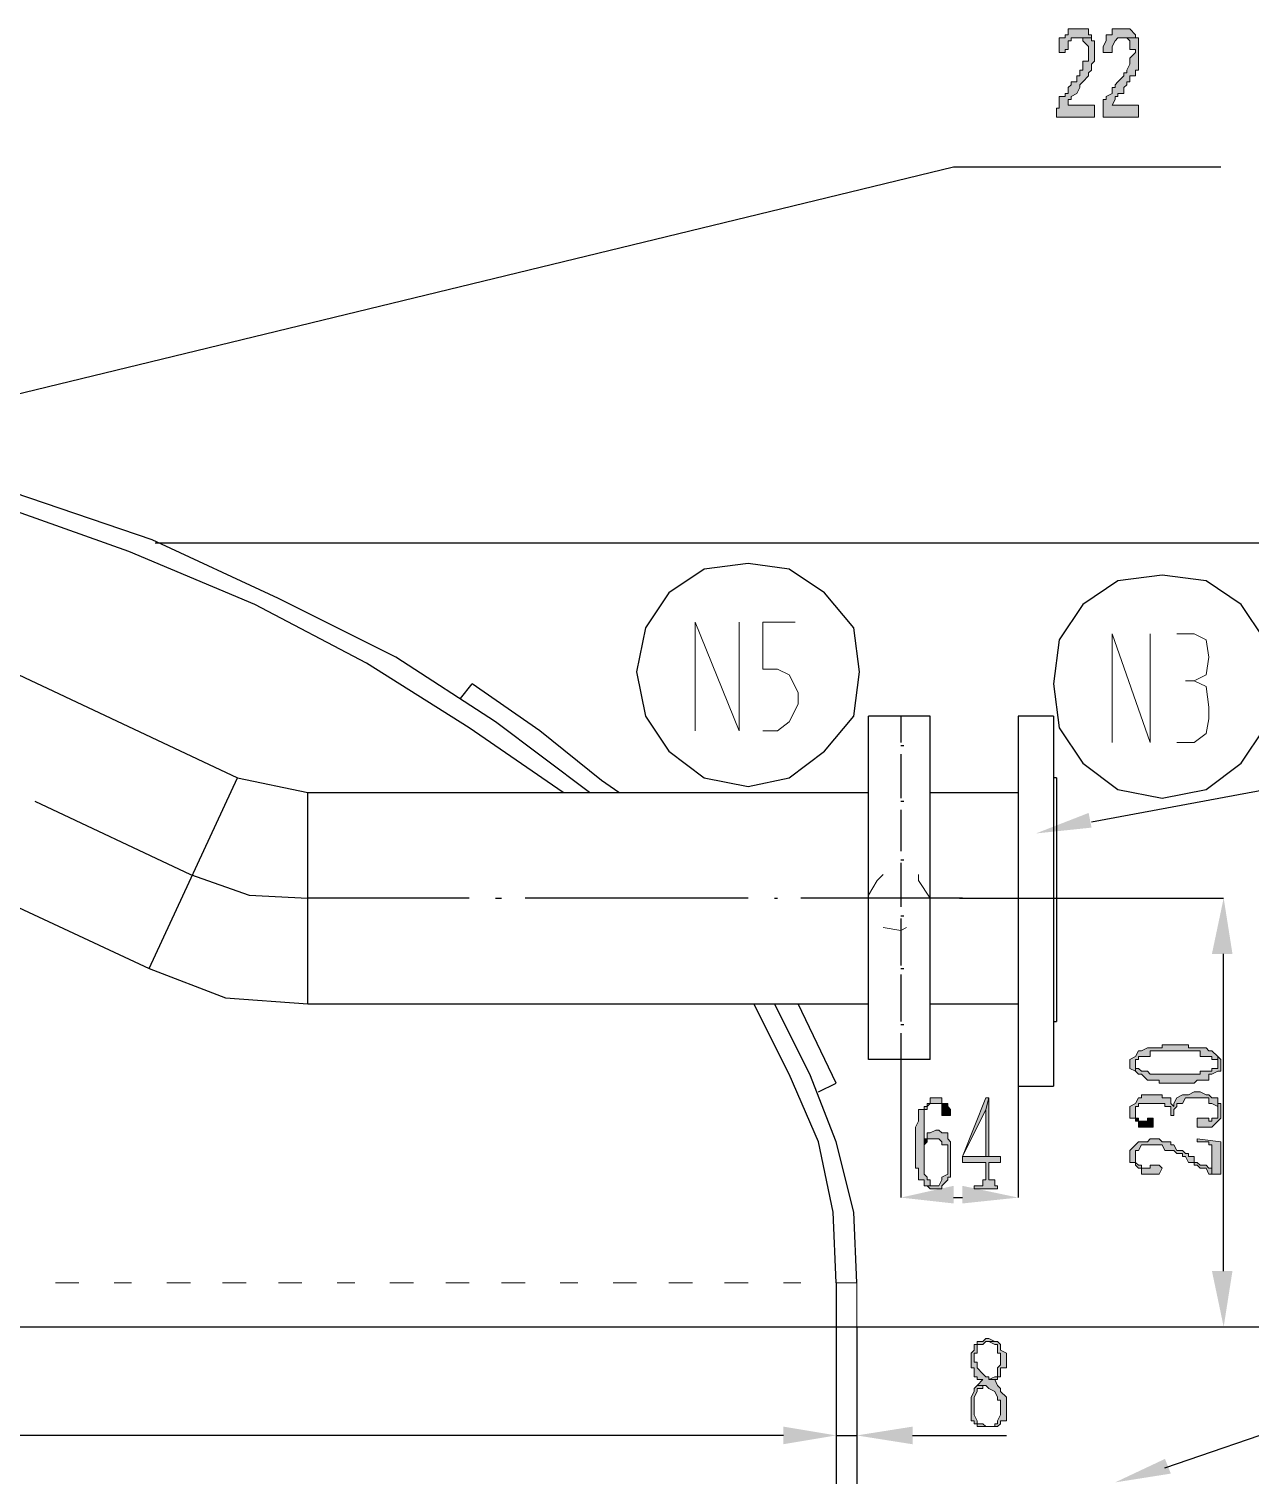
# Model space of a CAD drawing. Header units: millimetres. Extents: x 20 to 821, y 1 to 1134.
# Drawn here: x 333.9 to 408.8, y 861.4 to 950 of the extents above; entities that cross this region are included whole.
import ezdxf

# ---------------------------------------------------------------- set-up
doc = ezdxf.new("R2010")
doc.units = ezdxf.units.MM
doc.layers.add('1', color=7, linetype='Continuous')

msp = doc.modelspace()

# ---------------------------------------------------------------- hatches: boundary and pattern name
h = msp.add_hatch(color=0)
h.dxf.hatch_style = 2
h.paths.add_polyline_path([(399.06, 949.461732), (398.16, 949.461732), (398.34, 949.461732), (398.52, 949.461732), (398.52, 949.281732), (398.88, 948.921732), (398.88, 948.021732), (398.52, 948.021732), (398.52, 947.481732), (398.34, 947.481732), (398.34, 947.121732), (398.16, 947.121732), (398.16, 946.761732), (397.8, 946.761732), (397.8, 946.581732), (397.62, 946.401732), (397.62, 946.041732), (397.44, 946.041732), (397.44, 945.861732), (397.08, 945.861732), (397.08, 945.141732), (396.9, 945.141732), (396.9, 944.601732), (399.24, 944.601732), (399.24, 945.321732), (397.62, 945.321732), (397.62, 945.681732), (397.8, 945.681732), (397.8, 945.861732), (398.16, 946.041732), (398.34, 946.401732), (398.34, 946.581732), (398.52, 946.761732), (398.88, 947.121732), (398.88, 947.301732), (399.06, 947.481732), (399.06, 947.841732), (399.24, 948.021732), (399.24, 949.281732), (399.06, 949.281732)])
h = msp.add_hatch(color=0)
h.dxf.hatch_style = 2
h.paths.add_polyline_path([(398.16, 950.001732), (397.62, 950.001732), (397.62, 949.641732), (397.44, 949.641732), (397.44, 949.461732), (397.08, 949.461732), (397.08, 949.281732), (397.08, 948.561732), (397.44, 948.561732), (397.44, 948.741732), (397.62, 948.741732), (397.62, 949.281732), (397.8, 949.281732), (397.8, 949.461732), (399.06, 949.461732), (399.06, 949.641732), (398.88, 949.641732), (398.88, 950.001732)])
h = msp.add_hatch(color=0)
h.dxf.hatch_style = 2
h.paths.add_polyline_path([(401.04, 950.001732), (400.32, 950.001732), (400.32, 949.641732), (399.96, 949.641732), (399.96, 949.461732), (399.96, 949.281732), (399.78, 948.921732), (399.78, 948.561732), (400.32, 948.561732), (400.32, 948.921732), (400.5, 949.281732), (400.68, 949.461732), (401.76, 949.461732), (401.76, 949.641732), (401.4, 950.001732)])
h = msp.add_hatch(color=0)
h.dxf.hatch_style = 2
h.paths.add_polyline_path([(401.76, 949.461732), (401.04, 949.461732), (401.22, 949.461732), (401.4, 949.281732), (401.4, 948.741732), (401.76, 948.741732), (401.76, 948.561732), (401.4, 948.201732), (401.4, 947.841732), (401.22, 947.481732), (401.22, 947.301732), (401.04, 947.301732), (401.04, 947.121732), (400.68, 946.761732), (400.5, 946.581732), (400.5, 946.401732), (400.32, 946.401732), (400.32, 946.041732), (399.96, 945.861732), (399.96, 945.681732), (399.78, 945.681732), (399.78, 944.601732), (401.94, 944.601732), (401.94, 945.321732), (400.32, 945.321732), (400.5, 945.681732), (400.5, 945.861732), (400.68, 945.861732), (400.68, 946.041732), (401.04, 946.041732), (401.04, 946.401732), (401.22, 946.581732), (401.22, 946.761732), (401.4, 946.761732), (401.4, 947.121732), (401.76, 947.121732), (401.76, 947.481732), (401.94, 947.481732), (401.94, 949.461732)])
h = msp.add_hatch(color=1)
h.dxf.hatch_style = 2
h.paths.add_polyline_path([(399.06, 901.041732), (395.64, 900.681732), (398.88, 901.941732)])
h = msp.add_hatch(color=1)
h.dxf.hatch_style = 2
h.paths.add_polyline_path([(406.44, 893.301732), (407.7, 893.301732), (407.16, 896.721732)])
h = msp.add_hatch(color=0)
h.dxf.hatch_style = 2
h.paths.add_polyline_path([(401.4, 886.641732), (401.4, 886.281732), (401.76, 886.101732), (401.76, 886.821732), (401.94, 886.821732), (401.94, 887.001732), (402.12, 887.001732), (402.66, 887.001732), (402.66, 887.361732), (404.28, 887.361732), (405.72, 887.361732), (405.72, 887.001732), (406.44, 887.001732), (406.44, 886.821732), (406.8, 886.821732), (406.8, 886.641732), (406.8, 887.001732), (406.44, 887.361732), (406.26, 887.361732), (406.08, 887.541732), (405, 887.541732), (405, 887.721732), (403.38, 887.721732), (403.38, 887.541732), (402.48, 887.541732), (402.12, 887.361732), (401.94, 887.361732), (401.76, 887.001732), (401.4, 886.821732)])
h = msp.add_hatch(color=0)
h.dxf.hatch_style = 2
h.paths.add_polyline_path([(401.76, 886.101732), (401.94, 885.921732), (402.12, 885.921732), (402.48, 885.561732), (403.2, 885.561732), (403.2, 885.381732), (405.36, 885.381732), (405.54, 885.561732), (405.72, 885.561732), (406.08, 885.561732), (406.26, 885.561732), (406.26, 885.921732), (406.44, 885.921732), (406.8, 886.101732), (406.98, 886.101732), (406.98, 886.281732), (406.98, 886.821732), (406.8, 887.001732), (406.8, 886.281732), (406.44, 886.281732), (406.44, 886.101732), (406.26, 886.101732), (405.72, 886.101732), (405.72, 885.921732), (402.66, 885.921732), (402.48, 886.101732), (402.12, 886.101732), (401.94, 886.281732), (401.76, 886.281732), (401.76, 886.641732)])
h = msp.add_hatch(color=0)
h.dxf.hatch_style = 2
h.paths.add_polyline_path([(401.4, 883.761732), (401.4, 883.221732), (401.76, 883.221732), (401.76, 883.941732), (401.94, 883.941732), (401.94, 884.121732), (402.12, 884.121732), (403.56, 884.121732), (403.56, 883.941732), (403.92, 883.941732), (403.92, 883.761732), (403.92, 883.401732), (404.1, 883.401732), (404.1, 883.761732), (404.28, 883.941732), (404.28, 884.121732), (404.64, 884.121732), (404.82, 884.481732), (406.26, 884.481732), (406.26, 884.121732), (406.44, 884.121732), (406.8, 883.941732), (406.8, 883.761732), (406.8, 884.121732), (406.8, 884.481732), (406.44, 884.481732), (406.26, 884.661732), (406.08, 884.661732), (405.72, 884.841732), (405.36, 884.841732), (405, 884.661732), (404.64, 884.661732), (404.28, 884.481732), (404.1, 884.121732), (404.1, 883.941732), (403.92, 884.121732), (403.92, 884.481732), (403.56, 884.481732), (403.38, 884.481732), (403.38, 884.661732), (402.12, 884.661732), (402.12, 884.481732), (401.94, 884.481732), (401.76, 884.121732), (401.4, 883.941732)])
h = msp.add_hatch(color=0)
h.dxf.hatch_style = 2
h.paths.add_polyline_path([(389.7, 884.481732), (389.16, 884.481732), (389.16, 884.121732), (388.98, 884.121732), (388.98, 883.941732), (388.8, 883.941732), (388.8, 883.761732), (388.44, 883.761732), (388.44, 883.401732), (388.44, 883.041732), (388.26, 882.681732), (388.26, 881.241732), (388.26, 880.161732), (388.44, 880.161732), (388.44, 879.441732), (388.8, 879.441732), (388.8, 879.081732), (388.98, 879.081732), (389.52, 879.081732), (389.16, 879.081732), (389.16, 879.441732), (388.98, 879.441732), (388.98, 879.621732), (388.8, 879.801732), (388.8, 883.761732), (388.98, 883.761732), (388.98, 883.941732), (389.16, 884.121732), (389.88, 884.121732), (389.88, 884.481732)])
h = msp.add_hatch(color=0)
h.dxf.hatch_style = 2
h.paths.add_polyline_path([(389.88, 884.121732), (389.7, 884.121732), (389.88, 884.121732), (389.88, 883.401732), (390.24, 883.401732), (390.42, 883.401732), (390.42, 883.761732), (390.24, 883.941732), (390.24, 884.121732)])
h = msp.add_hatch(color=0)
h.dxf.hatch_style = 2
h.paths.add_polyline_path([(392.76, 884.481732), (392.58, 884.481732), (391.14, 880.881732), (391.14, 880.521732), (392.58, 880.521732), (392.58, 879.441732), (392.4, 879.441732), (392.4, 879.081732), (392.04, 879.081732), (391.86, 879.081732), (391.86, 878.901732), (393.3, 878.901732), (393.3, 879.081732), (393.12, 879.081732), (393.12, 879.441732), (392.76, 879.441732), (392.76, 879.621732), (392.76, 880.521732), (393.48, 880.521732), (393.48, 880.881732), (392.76, 880.881732), (391.14, 880.881732), (392.58, 883.761732)])
h = msp.add_hatch(color=0)
h.dxf.hatch_style = 2
h.paths.add_polyline_path([(392.76, 884.481732), (392.58, 883.761732), (392.58, 880.881732), (391.14, 880.881732), (392.76, 880.881732)])
h = msp.add_hatch(color=0)
h.dxf.hatch_style = 2
h.paths.add_polyline_path([(405.54, 883.041732), (405.54, 882.681732), (405.72, 882.681732), (406.44, 882.681732), (406.8, 883.041732), (406.98, 883.221732), (406.98, 884.121732), (406.8, 884.121732), (406.8, 883.401732), (406.8, 883.221732), (406.44, 883.221732), (406.44, 883.041732), (406.26, 883.041732), (406.26, 883.221732), (405.54, 883.221732)])
h = msp.add_hatch(color=0)
h.dxf.hatch_style = 2
h.paths.add_polyline_path([(401.76, 883.221732), (401.76, 883.041732), (401.94, 883.041732), (401.94, 882.681732), (402.12, 882.681732), (402.84, 882.681732), (402.84, 883.041732), (402.84, 883.221732), (402.66, 883.221732), (402.48, 883.221732), (402.48, 883.041732), (401.94, 883.041732), (401.94, 883.221732), (401.76, 883.221732), (401.76, 883.401732), (401.76, 883.761732)])
h = msp.add_hatch(color=0)
h.dxf.hatch_style = 2
h.paths.add_polyline_path([(389.52, 882.501732), (389.16, 882.321732), (388.98, 882.321732), (388.98, 881.961732), (389.7, 881.961732), (389.88, 881.781732), (389.88, 881.601732), (390.24, 881.601732), (390.24, 879.801732), (389.88, 879.621732), (389.88, 879.441732), (389.7, 879.081732), (388.98, 879.081732), (389.16, 878.901732), (389.88, 878.901732), (389.88, 879.081732), (390.24, 879.441732), (390.24, 879.621732), (390.42, 879.621732), (390.42, 881.781732), (390.24, 881.961732), (390.24, 882.321732), (389.88, 882.321732), (389.7, 882.501732)])
h = msp.add_hatch(color=0)
h.dxf.hatch_style = 2
h.paths.add_polyline_path([(388.98, 881.961732), (388.8, 881.961732), (388.8, 881.781732), (388.8, 881.601732), (388.98, 881.781732), (388.98, 881.961732), (389.16, 881.961732), (389.52, 881.961732)])
h = msp.add_hatch(color=0)
h.dxf.hatch_style = 2
h.paths.add_polyline_path([(401.4, 880.881732), (401.4, 880.521732), (401.76, 880.521732), (401.76, 880.341732), (401.76, 880.881732), (401.76, 881.241732), (401.94, 881.241732), (402.12, 881.601732), (403.38, 881.601732), (403.56, 881.241732), (404.1, 881.241732), (404.28, 881.061732), (404.64, 881.061732), (404.64, 880.881732), (404.82, 880.881732), (405, 880.521732), (405.36, 880.521732), (405.36, 880.341732), (405.54, 880.341732), (405.72, 880.161732), (406.08, 880.161732), (406.26, 879.801732), (406.44, 879.801732), (406.44, 880.161732), (406.26, 880.161732), (406.08, 880.341732), (405.72, 880.341732), (405.54, 880.521732), (405.36, 880.521732), (405.36, 880.881732), (405, 880.881732), (405, 881.061732), (404.82, 881.061732), (404.64, 881.241732), (404.28, 881.241732), (404.1, 881.601732), (403.92, 881.601732), (403.92, 881.781732), (403.38, 881.781732), (403.2, 881.961732), (402.66, 881.961732), (402.48, 881.781732), (401.94, 881.781732), (401.76, 881.601732), (401.4, 881.241732)])
h = msp.add_hatch(color=0)
h.dxf.hatch_style = 2
h.paths.add_polyline_path([(405.54, 881.961732), (405.54, 881.781732), (405.72, 881.781732), (406.26, 881.781732), (406.26, 881.601732), (406.44, 881.601732), (406.44, 881.241732), (406.44, 879.801732), (406.98, 879.801732), (406.98, 881.781732)])
h = msp.add_hatch(color=0)
h.dxf.hatch_style = 2
h.paths.add_polyline_path([(401.76, 880.341732), (401.94, 880.161732), (402.12, 880.161732), (402.12, 879.801732), (403.2, 879.801732), (403.38, 880.161732), (403.2, 880.341732), (402.66, 880.341732), (402.66, 880.161732), (402.12, 880.161732), (402.12, 880.341732), (401.94, 880.341732), (401.76, 880.521732), (401.76, 880.881732)])
h = msp.add_hatch(color=1)
h.dxf.hatch_style = 2
h.paths.add_polyline_path([(390.6, 879.081732), (390.6, 878.001732), (387.36, 878.361732)])
h = msp.add_hatch(color=1)
h.dxf.hatch_style = 2
h.paths.add_polyline_path([(391.14, 879.081732), (391.14, 878.001732), (394.56, 878.361732)])
h = msp.add_hatch(color=1)
h.dxf.hatch_style = 2
h.paths.add_polyline_path([(406.44, 873.861732), (407.7, 873.861732), (407.16, 870.441732)])
h = msp.add_hatch(color=0)
h.dxf.hatch_style = 2
h.paths.add_polyline_path([(392.76, 869.721732), (392.58, 869.721732), (392.4, 869.541732), (392.04, 869.541732), (392.04, 869.361732), (391.86, 869.361732), (391.86, 869.001732), (391.68, 868.821732), (391.68, 867.921732), (391.86, 867.921732), (391.86, 867.381732), (392.04, 867.381732), (392.04, 867.201732), (392.4, 867.201732), (392.04, 866.841732), (392.58, 866.841732), (392.76, 866.661732), (393.12, 866.481732), (393.3, 866.121732), (393.3, 865.941732), (393.48, 865.941732), (393.48, 865.041732), (393.3, 864.681732), (393.3, 864.501732), (393.12, 864.501732), (393.12, 864.321732), (392.76, 864.321732), (392.04, 864.321732), (392.4, 864.321732), (393.3, 864.321732), (393.48, 864.501732), (393.48, 864.681732), (393.84, 864.681732), (393.84, 866.121732), (393.48, 866.481732), (393.48, 866.661732), (393.3, 866.841732), (393.12, 867.201732), (393.3, 867.201732), (392.76, 867.201732), (392.76, 867.381732), (392.58, 867.381732), (392.4, 867.561732), (392.04, 867.921732), (392.04, 868.281732), (391.86, 868.281732), (391.86, 868.821732), (392.04, 868.821732), (392.04, 869.361732), (392.4, 869.361732), (392.58, 869.541732), (393.3, 869.541732), (393.12, 869.541732)])
h = msp.add_hatch(color=0)
h.dxf.hatch_style = 2
h.paths.add_polyline_path([(393.3, 869.541732), (392.76, 869.541732), (393.12, 869.361732), (393.3, 869.361732), (393.3, 869.001732), (393.3, 868.821732), (393.48, 868.821732), (393.48, 868.101732), (393.3, 867.921732), (393.3, 867.381732), (393.12, 867.381732), (392.76, 867.201732), (393.3, 867.201732), (393.3, 867.381732), (393.48, 867.381732), (393.48, 867.561732), (393.48, 867.921732), (393.84, 867.921732), (393.84, 868.821732), (393.48, 869.001732), (393.48, 869.361732)])
h = msp.add_hatch(color=0)
h.dxf.hatch_style = 2
h.paths.add_polyline_path([(392.04, 866.841732), (391.86, 866.661732), (391.86, 866.481732), (391.68, 866.121732), (391.68, 864.681732), (391.86, 864.681732), (391.86, 864.501732), (392.04, 864.501732), (392.04, 864.321732), (392.76, 864.321732), (392.58, 864.321732), (392.4, 864.501732), (392.04, 864.501732), (392.04, 864.681732), (391.86, 865.041732), (391.86, 866.121732), (392.04, 866.481732), (392.04, 866.661732), (392.4, 866.661732), (392.4, 866.841732)])
h = msp.add_hatch(color=1)
h.dxf.hatch_style = 2
h.paths.add_polyline_path([(380.16, 864.321732), (380.16, 863.241732), (383.4, 863.781732)])
h = msp.add_hatch(color=1)
h.dxf.hatch_style = 2
h.paths.add_polyline_path([(380.16, 864.321732), (380.16, 863.241732), (383.4, 863.781732)])
h = msp.add_hatch(color=1)
h.dxf.hatch_style = 2
h.paths.add_polyline_path([(388.08, 864.321732), (388.08, 863.241732), (384.66, 863.781732)])
h = msp.add_hatch(color=1)
h.dxf.hatch_style = 2
h.paths.add_polyline_path([(403.92, 861.441732), (400.5, 860.901732), (403.56, 862.341732)])

# ---------------------------------------------------------------- linework, layer by layer
at = {"layer": '1', "color": 0, "lineweight": 5}
for points in [[(399.06, 949.461732), (398.16, 949.461732), (398.34, 949.461732), (398.52, 949.461732), (398.52, 949.281732), (398.88, 948.921732), (398.88, 948.021732), (398.52, 948.021732), (398.52, 947.481732), (398.34, 947.481732), (398.34, 947.121732), (398.16, 947.121732), (398.16, 946.761732), (397.8, 946.761732), (397.8, 946.581732), (397.62, 946.401732), (397.62, 946.041732), (397.44, 946.041732), (397.44, 945.861732), (397.08, 945.861732), (397.08, 945.141732), (396.9, 945.141732), (396.9, 944.601732), (399.24, 944.601732), (399.24, 945.321732), (397.62, 945.321732), (397.62, 945.681732), (397.8, 945.681732), (397.8, 945.861732), (398.16, 946.041732), (398.34, 946.401732), (398.34, 946.581732), (398.52, 946.761732), (398.88, 947.121732), (398.88, 947.301732), (399.06, 947.481732), (399.06, 947.841732), (399.24, 948.021732), (399.24, 949.281732), (399.06, 949.281732), (399.06, 949.461732)], [(398.16, 950.001732), (397.62, 950.001732), (397.62, 949.641732), (397.44, 949.641732), (397.44, 949.461732), (397.08, 949.461732), (397.08, 949.281732), (397.08, 948.561732), (397.44, 948.561732), (397.44, 948.741732), (397.62, 948.741732), (397.62, 949.281732), (397.8, 949.281732), (397.8, 949.461732), (399.06, 949.461732), (399.06, 949.641732), (398.88, 949.641732), (398.88, 950.001732), (398.16, 950.001732)], [(401.04, 950.001732), (400.32, 950.001732), (400.32, 949.641732), (399.96, 949.641732), (399.96, 949.461732), (399.96, 949.281732), (399.78, 948.921732), (399.78, 948.561732), (400.32, 948.561732), (400.32, 948.921732), (400.5, 949.281732), (400.68, 949.461732), (401.76, 949.461732), (401.76, 949.641732), (401.4, 950.001732), (401.04, 950.001732)], [(401.76, 949.461732), (401.04, 949.461732), (401.22, 949.461732), (401.4, 949.281732), (401.4, 948.741732), (401.76, 948.741732), (401.76, 948.561732), (401.4, 948.201732), (401.4, 947.841732), (401.22, 947.481732), (401.22, 947.301732), (401.04, 947.301732), (401.04, 947.121732), (400.68, 946.761732), (400.5, 946.581732), (400.5, 946.401732), (400.32, 946.401732), (400.32, 946.041732), (399.96, 945.861732), (399.96, 945.681732), (399.78, 945.681732), (399.78, 944.601732), (401.94, 944.601732), (401.94, 945.321732), (400.32, 945.321732), (400.5, 945.681732), (400.5, 945.861732), (400.68, 945.861732), (400.68, 946.041732), (401.04, 946.041732), (401.04, 946.401732), (401.22, 946.581732), (401.22, 946.761732), (401.4, 946.761732), (401.4, 947.121732), (401.76, 947.121732), (401.76, 947.481732), (401.94, 947.481732), (401.94, 949.461732), (401.76, 949.461732)], [(401.4, 886.641732), (401.4, 886.281732), (401.76, 886.101732), (401.76, 886.821732), (401.94, 886.821732), (401.94, 887.001732), (402.12, 887.001732), (402.66, 887.001732), (402.66, 887.361732), (404.28, 887.361732), (404.28, 887.361732), (405.72, 887.361732), (405.72, 887.001732), (406.44, 887.001732), (406.44, 886.821732), (406.8, 886.821732), (406.8, 886.641732), (406.8, 887.001732), (406.44, 887.361732), (406.26, 887.361732), (406.08, 887.541732), (405, 887.541732), (405, 887.721732), (403.38, 887.721732), (403.38, 887.541732), (402.48, 887.541732), (402.12, 887.361732), (401.94, 887.361732), (401.76, 887.001732), (401.4, 886.821732), (401.4, 886.641732)], [(401.76, 886.101732), (401.94, 885.921732), (402.12, 885.921732), (402.48, 885.561732), (403.2, 885.561732), (403.2, 885.381732), (405.36, 885.381732), (405.54, 885.561732), (405.72, 885.561732), (406.08, 885.561732), (406.26, 885.561732), (406.26, 885.921732), (406.44, 885.921732), (406.8, 886.101732), (406.98, 886.101732), (406.98, 886.281732), (406.98, 886.821732), (406.8, 887.001732), (406.8, 886.281732), (406.44, 886.281732), (406.44, 886.101732), (406.26, 886.101732), (405.72, 886.101732), (405.72, 885.921732), (402.66, 885.921732), (402.48, 886.101732), (402.12, 886.101732), (401.94, 886.281732), (401.76, 886.281732), (401.76, 886.641732), (401.76, 886.101732)], [(401.4, 883.761732), (401.4, 883.221732), (401.76, 883.221732), (401.76, 883.941732), (401.94, 883.941732), (401.94, 884.121732), (402.12, 884.121732), (403.56, 884.121732), (403.56, 883.941732), (403.92, 883.941732), (403.92, 883.761732), (403.92, 883.401732), (404.1, 883.401732), (404.1, 883.761732), (404.28, 883.941732), (404.28, 884.121732), (404.64, 884.121732), (404.82, 884.481732), (406.26, 884.481732), (406.26, 884.121732), (406.44, 884.121732), (406.8, 883.941732), (406.8, 883.761732), (406.8, 884.121732), (406.8, 884.481732), (406.44, 884.481732), (406.26, 884.661732), (406.08, 884.661732), (405.72, 884.841732), (405.36, 884.841732), (405, 884.661732), (404.64, 884.661732), (404.28, 884.481732), (404.1, 884.121732), (404.1, 883.941732), (403.92, 884.121732), (403.92, 884.481732), (403.56, 884.481732), (403.38, 884.481732), (403.38, 884.661732), (402.12, 884.661732), (402.12, 884.481732), (401.94, 884.481732), (401.76, 884.121732), (401.4, 883.941732), (401.4, 883.761732)], [(389.7, 884.481732), (389.16, 884.481732), (389.16, 884.121732), (388.98, 884.121732), (388.98, 883.941732), (388.8, 883.941732), (388.8, 883.761732), (388.44, 883.761732), (388.44, 883.401732), (388.44, 883.041732), (388.26, 882.681732), (388.26, 881.241732), (388.26, 881.241732), (388.26, 880.161732), (388.44, 880.161732), (388.44, 879.441732), (388.8, 879.441732), (388.8, 879.081732), (388.98, 879.081732), (389.52, 879.081732), (389.16, 879.081732), (389.16, 879.441732), (388.98, 879.441732), (388.98, 879.621732), (388.8, 879.801732), (388.8, 883.761732), (388.98, 883.761732), (388.98, 883.941732), (389.16, 884.121732), (389.88, 884.121732), (389.88, 884.481732), (389.7, 884.481732)], [(389.88, 884.121732), (389.7, 884.121732), (389.88, 884.121732), (389.88, 883.401732), (390.24, 883.401732), (390.42, 883.401732), (390.42, 883.761732), (390.24, 883.941732), (390.24, 884.121732), (389.88, 884.121732)], [(392.76, 884.481732), (392.58, 884.481732), (391.14, 880.881732), (391.14, 880.521732), (392.58, 880.521732), (392.58, 879.441732), (392.4, 879.441732), (392.4, 879.081732), (392.04, 879.081732), (391.86, 879.081732), (391.86, 878.901732), (393.3, 878.901732), (393.3, 879.081732), (393.12, 879.081732), (393.12, 879.441732), (392.76, 879.441732), (392.76, 879.621732), (392.76, 880.521732), (393.48, 880.521732), (393.48, 880.881732), (392.76, 880.881732), (391.14, 880.881732), (392.58, 883.761732), (392.76, 884.481732)], [(392.76, 884.481732), (392.58, 883.761732), (392.58, 880.881732), (391.14, 880.881732), (392.76, 880.881732), (392.76, 884.481732)], [(405.54, 883.041732), (405.54, 882.681732), (405.72, 882.681732), (406.44, 882.681732), (406.8, 883.041732), (406.98, 883.221732), (406.98, 884.121732), (406.8, 884.121732), (406.8, 883.401732), (406.8, 883.221732), (406.44, 883.221732), (406.44, 883.041732), (406.26, 883.041732), (406.26, 883.221732), (405.54, 883.221732), (405.54, 883.041732)], [(401.76, 883.221732), (401.76, 883.041732), (401.94, 883.041732), (401.94, 882.681732), (402.12, 882.681732), (402.84, 882.681732), (402.84, 883.041732), (402.84, 883.221732), (402.66, 883.221732), (402.48, 883.221732), (402.48, 883.041732), (401.94, 883.041732), (401.94, 883.221732), (401.76, 883.221732), (401.76, 883.401732), (401.76, 883.761732), (401.76, 883.221732)], [(389.52, 882.501732), (389.16, 882.321732), (388.98, 882.321732), (388.98, 881.961732), (389.7, 881.961732), (389.88, 881.781732), (389.88, 881.601732), (390.24, 881.601732), (390.24, 879.801732), (389.88, 879.621732), (389.88, 879.621732), (389.88, 879.441732), (389.7, 879.081732), (388.98, 879.081732), (389.16, 878.901732), (389.88, 878.901732), (389.88, 879.081732), (390.24, 879.441732), (390.24, 879.621732), (390.42, 879.621732), (390.42, 881.781732), (390.24, 881.961732), (390.24, 882.321732), (389.88, 882.321732), (389.7, 882.501732), (389.52, 882.501732)], [(388.98, 881.961732), (388.8, 881.961732), (388.8, 881.781732), (388.8, 881.601732), (388.98, 881.781732), (388.98, 881.961732), (389.16, 881.961732), (389.52, 881.961732), (388.98, 881.961732)], [(401.4, 880.881732), (401.4, 880.521732), (401.76, 880.521732), (401.76, 880.341732), (401.76, 880.881732), (401.76, 881.241732), (401.94, 881.241732), (402.12, 881.601732), (403.38, 881.601732), (403.56, 881.241732), (404.1, 881.241732), (404.28, 881.061732), (404.64, 881.061732), (404.64, 880.881732), (404.82, 880.881732), (405, 880.521732), (405.36, 880.521732), (405.36, 880.341732), (405.54, 880.341732), (405.72, 880.161732), (406.08, 880.161732), (406.26, 879.801732), (406.44, 879.801732), (406.44, 880.161732), (406.26, 880.161732), (406.08, 880.341732), (405.72, 880.341732), (405.54, 880.521732), (405.36, 880.521732), (405.36, 880.881732), (405, 880.881732), (405, 881.061732), (404.82, 881.061732), (404.64, 881.241732), (404.28, 881.241732), (404.1, 881.601732), (403.92, 881.601732), (403.92, 881.781732), (403.38, 881.781732), (403.2, 881.961732), (402.66, 881.961732), (402.48, 881.781732), (401.94, 881.781732), (401.76, 881.601732), (401.4, 881.241732), (401.4, 880.881732)], [(405.54, 881.961732), (405.54, 881.781732), (405.72, 881.781732), (406.26, 881.781732), (406.26, 881.601732), (406.44, 881.601732), (406.44, 881.241732), (406.44, 879.801732), (406.98, 879.801732), (406.98, 881.781732), (405.54, 881.961732)], [(401.76, 880.341732), (401.94, 880.161732), (402.12, 880.161732), (402.12, 879.801732), (403.2, 879.801732), (403.38, 880.161732), (403.2, 880.341732), (402.66, 880.341732), (402.66, 880.161732), (402.12, 880.161732), (402.12, 880.341732), (401.94, 880.341732), (401.76, 880.521732), (401.76, 880.881732), (401.76, 880.341732)], [(392.76, 869.721732), (392.58, 869.721732), (392.4, 869.541732), (392.04, 869.541732), (392.04, 869.361732), (391.86, 869.361732), (391.86, 869.001732), (391.68, 868.821732), (391.68, 867.921732), (391.86, 867.921732), (391.86, 867.381732), (392.04, 867.381732), (392.04, 867.201732), (392.4, 867.201732), (392.04, 866.841732), (392.58, 866.841732), (392.76, 866.661732), (393.12, 866.481732), (393.3, 866.121732), (393.3, 865.941732), (393.48, 865.941732), (393.48, 865.041732), (393.3, 864.681732), (393.3, 864.501732), (393.12, 864.501732), (393.12, 864.321732), (392.76, 864.321732), (392.04, 864.321732), (392.4, 864.321732), (393.3, 864.321732), (393.48, 864.501732), (393.48, 864.681732), (393.84, 864.681732), (393.84, 866.121732), (393.48, 866.481732), (393.48, 866.661732), (393.3, 866.841732), (393.12, 867.201732), (393.3, 867.201732), (392.76, 867.201732), (392.76, 867.381732), (392.58, 867.381732), (392.4, 867.561732), (392.04, 867.921732), (392.04, 868.281732), (391.86, 868.281732), (391.86, 868.821732), (392.04, 868.821732), (392.04, 869.361732), (392.4, 869.361732), (392.58, 869.541732), (393.3, 869.541732), (393.12, 869.541732), (392.76, 869.721732)], [(393.3, 869.541732), (392.76, 869.541732), (393.12, 869.361732), (393.3, 869.361732), (393.3, 869.001732), (393.3, 868.821732), (393.48, 868.821732), (393.48, 868.101732), (393.3, 867.921732), (393.3, 867.381732), (393.12, 867.381732), (392.76, 867.201732), (393.3, 867.201732), (393.3, 867.381732), (393.48, 867.381732), (393.48, 867.561732), (393.48, 867.921732), (393.84, 867.921732), (393.84, 868.821732), (393.48, 869.001732), (393.48, 869.361732), (393.3, 869.541732)], [(392.04, 866.841732), (391.86, 866.661732), (391.86, 866.481732), (391.68, 866.121732), (391.68, 864.681732), (391.86, 864.681732), (391.86, 864.501732), (392.04, 864.501732), (392.04, 864.321732), (392.76, 864.321732), (392.58, 864.321732), (392.4, 864.501732), (392.04, 864.501732), (392.04, 864.681732), (391.86, 865.041732), (391.86, 866.121732), (392.04, 866.481732), (392.04, 866.661732), (392.4, 866.661732), (392.4, 866.841732), (392.04, 866.841732)]]:
    msp.add_lwpolyline(points, dxfattribs=at)
at = {"layer": '1', "color": 1, "lineweight": 25}
for points in [[(281.52, 915.081732), (390.6, 941.541732), (406.98, 941.541732)], [(341.64, 918.501732), (415.8, 918.501732)], [(384.84, 910.581732), (384.48, 913.281732), (382.68, 915.441732), (380.52, 916.881732), (378, 917.241732), (375.3, 916.881732), (373.14, 915.441732), (371.7, 913.281732), (371.16, 910.581732), (371.7, 907.881732), (373.14, 905.721732), (375.3, 904.101732), (378, 903.561732), (380.52, 904.101732), (382.68, 905.721732), (384.48, 907.881732), (384.84, 910.581732)], [(410.04, 909.861732), (409.68, 912.561732), (408.24, 914.721732), (406.08, 916.161732), (403.38, 916.521732), (400.68, 916.161732), (398.52, 914.721732), (397.08, 912.561732), (396.72, 909.861732), (397.08, 907.161732), (398.52, 905.001732), (400.68, 903.381732), (403.38, 902.841732), (406.08, 903.381732), (408.24, 905.001732), (409.68, 907.161732), (410.04, 909.861732)], [(399.06, 901.401732), (443.7, 909.681732), (460.08, 909.681732)], [(390.96, 896.721732), (407.16, 896.721732)], [(407.16, 873.861732), (407.16, 893.301732)], [(387.36, 886.821732), (387.36, 878.361732)], [(394.56, 886.821732), (394.56, 878.361732)], [(390.6, 878.361732), (391.14, 878.361732)], [(403.56, 861.801732), (443.52, 875.481732), (459.54, 875.481732)], [(384.66, 870.441732), (415.8, 870.441732)], [(384.66, 870.441732), (415.8, 870.441732)], [(389.88, 870.441732), (407.16, 870.441732)], [(380.16, 863.781732), (299.16, 863.781732)], [(380.16, 863.781732), (376.74, 863.781732)], [(383.4, 864.321732), (383.4, 863.601732)], [(383.4, 863.781732), (383.4, 863.601732)], [(383.4, 863.781732), (384.66, 863.781732)], [(384.66, 863.781732), (384.66, 863.601732)], [(388.08, 863.781732), (393.84, 863.781732)]]:
    msp.add_lwpolyline(points, dxfattribs=at)
at = {"layer": '1', "color": 0, "lineweight": 25}
for points in [[(368.28, 903.201732), (362.52, 907.521732), (356.4, 911.481732), (349.2, 915.081732), (341.46, 918.681732), (333, 921.561732), (324.18, 924.261732), (315, 926.601732), (305.46, 928.401732), (295.56, 929.841732), (285.48, 930.741732)], [(366.66, 903.201732), (360.9, 907.161732), (354.6, 911.121732), (347.76, 914.721732), (340.02, 917.961732), (331.92, 920.841732), (323.46, 923.541732), (314.28, 925.701732), (304.92, 927.321732), (295.38, 928.761732), (285.48, 929.481732)], [(328.32, 912.741732), (346.68, 904.101732)], [(360.36, 908.961732), (361.08, 909.861732)], [(369, 903.921732), (365.22, 906.981732), (361.08, 909.861732)], [(389.16, 907.881732), (385.38, 907.881732)], [(385.38, 886.821732), (385.38, 907.881732)], [(389.16, 886.821732), (389.16, 907.881732)], [(394.56, 907.881732), (394.56, 885.201732), (396.72, 885.201732)], [(396.72, 907.881732), (394.56, 907.881732)], [(396.72, 907.881732), (396.72, 885.201732)], [(341.28, 892.401732), (346.68, 904.101732)], [(346.68, 904.101732), (351, 903.201732)], [(370.08, 903.201732), (369, 903.921732)], [(396.9, 904.101732), (396.72, 904.101732)], [(396.9, 904.101732), (396.9, 889.161732)], [(351, 903.201732), (385.38, 903.201732)], [(351, 890.241732), (351, 903.201732)], [(389.16, 903.201732), (394.56, 903.201732)], [(322.74, 901.041732), (341.28, 892.401732), (345.96, 890.601732), (351, 890.241732)], [(351, 890.241732), (385.38, 890.241732)], [(383.4, 873.141732), (383.22, 877.461732), (382.32, 881.781732), (380.52, 885.921732), (378.36, 890.241732)], [(384.66, 873.141732), (384.48, 877.461732), (383.4, 881.781732), (381.78, 885.921732), (379.62, 890.241732)], [(383.4, 885.381732), (381.06, 890.241732)], [(389.16, 890.241732), (394.56, 890.241732)], [(396.72, 889.161732), (396.9, 889.161732)], [(389.16, 886.821732), (385.38, 886.821732)], [(382.32, 884.841732), (383.4, 885.381732)], [(383.4, 873.141732), (383.4, 854.601732)], [(154.8, 870.441732), (384.66, 870.441732)], [(384.66, 870.441732), (384.66, 854.601732)]]:
    msp.add_lwpolyline(points, dxfattribs=at)
at = {"layer": '1', "color": 0, "lineweight": 9}
for points in [[(374.76, 906.981732), (374.76, 913.641732), (377.46, 906.981732), (377.46, 913.641732)], [(378.9, 906.981732), (379.8, 906.981732), (380.52, 907.521732), (381.06, 908.601732), (381.06, 909.321732), (380.52, 910.401732), (379.8, 910.761732), (378.9, 910.761732), (378.9, 913.641732), (380.88, 913.641732)], [(400.32, 906.261732), (400.32, 912.921732), (402.66, 906.261732), (402.66, 912.921732)], [(404.28, 912.921732), (405.36, 912.921732)], [(405.36, 910.041732), (406.08, 910.401732), (406.26, 911.481732), (406.08, 912.561732), (405.36, 912.921732)], [(405.36, 910.041732), (404.82, 910.041732)], [(406.26, 908.421732), (406.08, 909.681732), (405.36, 910.041732)], [(406.26, 908.421732), (406.26, 907.701732)], [(405.36, 906.261732), (406.08, 906.801732), (406.26, 907.701732)], [(405.36, 906.261732), (404.28, 906.261732)]]:
    msp.add_lwpolyline(points, dxfattribs=at)
at = {"layer": '1', "color": 2, "lineweight": 25}
for points in [[(387.36, 907.881732), (387.36, 906.261732)], [(387.36, 906.081732), (387.54, 906.081732)], [(387.36, 905.541732), (387.36, 902.841732)], [(334.26, 902.661732), (343.8, 898.161732)], [(387.36, 902.661732), (387.54, 902.661732)], [(387.36, 902.121732), (387.36, 899.601732)], [(387.36, 899.061732), (387.54, 899.061732)], [(343.8, 898.161732), (347.4, 896.901732), (351, 896.721732)], [(387.36, 898.881732), (387.36, 896.181732)], [(360.9, 896.721732), (351, 896.721732)], [(362.52, 896.721732), (362.88, 896.721732)], [(378, 896.721732), (364.32, 896.721732)], [(379.62, 896.721732), (379.8, 896.721732)], [(391.14, 896.721732), (381.24, 896.721732)], [(387.36, 895.641732), (387.54, 895.641732)], [(387.36, 895.461732), (387.36, 892.581732)], [(387.36, 892.401732), (387.54, 892.401732)], [(387.36, 892.041732), (387.36, 889.161732)], [(387.36, 888.981732), (387.54, 888.981732)], [(387.36, 888.441732), (387.36, 886.821732)]]:
    msp.add_lwpolyline(points, dxfattribs=at)
at = {"layer": '1', "color": 254, "lineweight": 5}
for points in [[(386.28, 898.161732), (385.92, 897.801732), (385.38, 896.901732)], [(389.16, 896.721732), (388.44, 897.801732), (388.44, 898.161732)], [(389.16, 896.721732), (389.52, 896.721732)], [(386.28, 894.921732), (387.36, 894.741732), (387.72, 894.921732)], [(335.52, 873.141732), (336.96, 873.141732)], [(339.12, 873.141732), (340.2, 873.141732)], [(342.36, 873.141732), (343.8, 873.141732)], [(345.78, 873.141732), (347.22, 873.141732)], [(349.2, 873.141732), (350.64, 873.141732)], [(352.8, 873.141732), (353.88, 873.141732)], [(356.04, 873.141732), (357.48, 873.141732)], [(359.46, 873.141732), (360.9, 873.141732)], [(362.88, 873.141732), (364.32, 873.141732)], [(366.48, 873.141732), (367.56, 873.141732)], [(369.72, 873.141732), (371.16, 873.141732)], [(373.14, 873.141732), (374.58, 873.141732)], [(376.56, 873.141732), (378, 873.141732)], [(380.16, 873.141732), (381.24, 873.141732)], [(383.4, 873.141732), (384.66, 873.141732)], [(384.66, 873.141732), (383.4, 873.141732)], [(384.66, 873.141732), (384.66, 870.441732)]]:
    msp.add_lwpolyline(points, dxfattribs=at)

doc.saveas('drawing.dxf')
